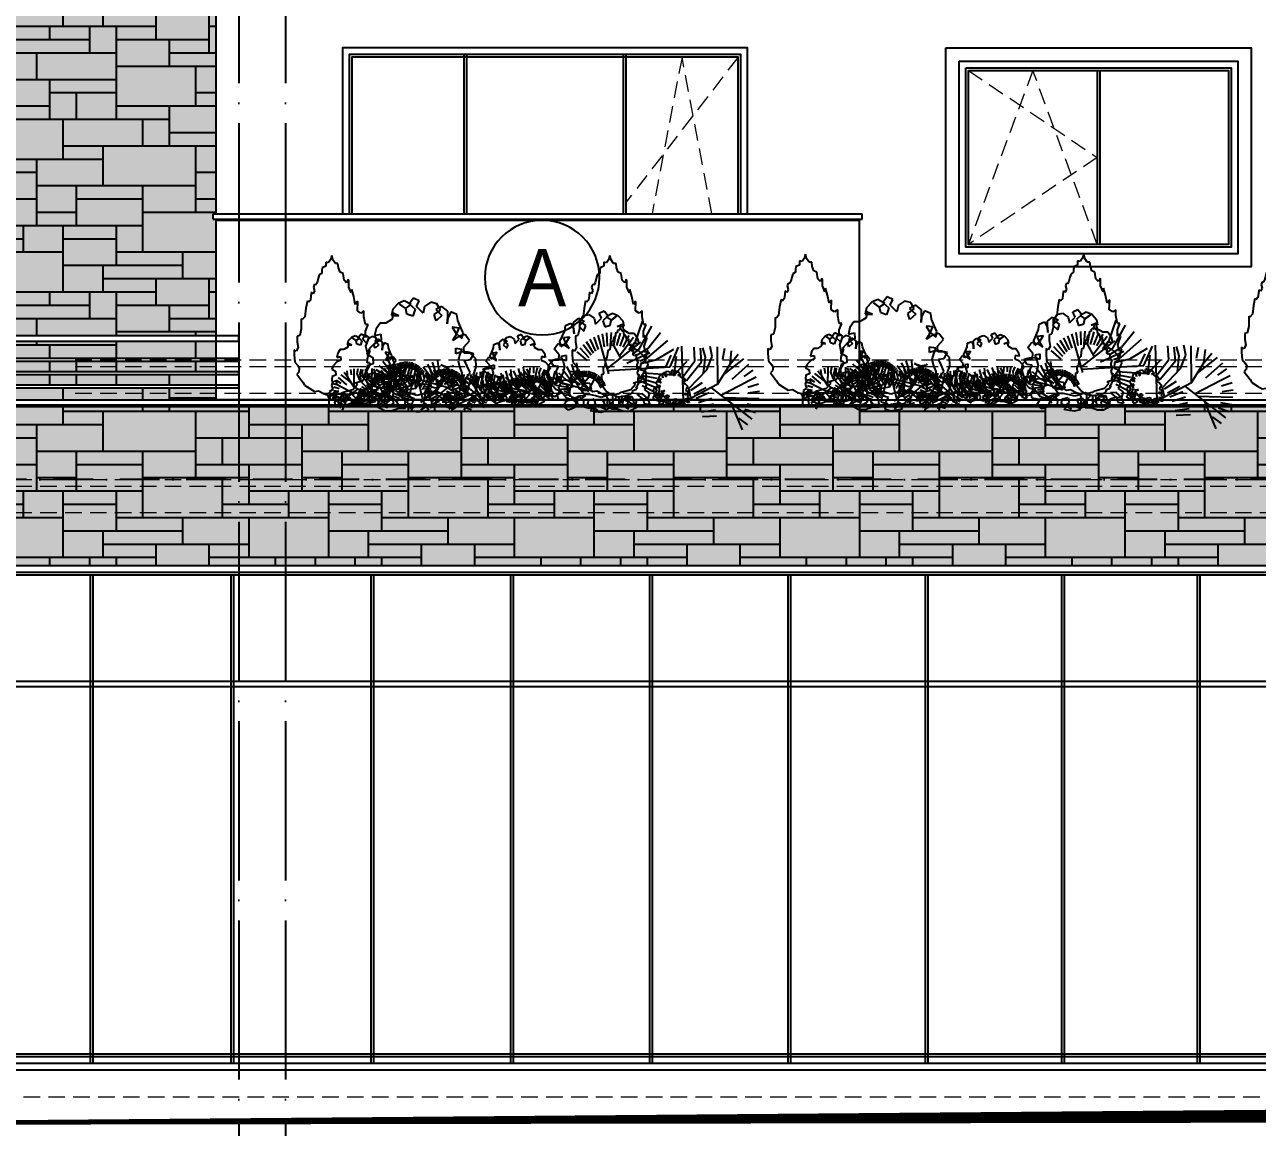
# Model space of a CAD drawing. Extents: x 9615146 to 9672346, y 4699603 to 4705703.
# Drawn here: x 9617931 to 9618860, y 4700031 to 4700861 of the extents above; entities that cross this region are included whole.
import ezdxf
from ezdxf.enums import TextEntityAlignment as Align

# ---------------------------------------------------------------- set-up
doc = ezdxf.new("R2010")
doc.units = 0
doc.header["$LTSCALE"] = 0.5
doc.header["$MEASUREMENT"] = 0
for name, pattern in [('ACAD_ISO04W100', [30, 24, -3, 0, -3]), ('DASHED', [0.75, 0.5, -0.25]), ('OSI1000', [5, 3, -1, 0, -1])]:
    doc.linetypes.add(name, pattern=pattern)
doc.layers.get('0').update_dxf_attribs({"color": 251, "linetype": 'CONTINUOUS'})
for name, color, linetype in [('_axis', 1, 'ACAD_ISO04W100'), ('_dimension_evel', 4, 'CONTINUOUS'), ('_hatch', 9, 'CONTINUOUS'), ('_hatch_construction', 252, 'CONTINUOUS'), ('_text_spesif_window', 41, 'CONTINUOUS'), ('_view', 3, 'CONTINUOUS'), ('_vista', 75, 'CONTINUOUS'), ('fasadi', 147, 'CONTINUOUS')]:
    doc.layers.add(name, color=color, linetype=linetype)
doc.layers.add('_punk', color=8, linetype='DASHED', lineweight=9)
doc.styles.add('HEB1', font='', dxfattribs={"width": 0.8, "oblique": 17})
doc.styles.add('POMESHTENIA', font='arial.ttf', dxfattribs={"width": 0.9})
doc.styles.get('HEB1').set_extended_font_data('HebarU Cyr')
pattern_1 = [(0, (0, 0), (0, 200), [150, -50]), (0, (0, 10), (0, 200), [-60, 60, -30, 50]), (0, (0, 20), (0, 200), [-90, 110]), (0, (0, 30), (0, 200), [90, -110]), (0, (0, 40), (0, 200), [-40, 160]), (0, (0, 50), (0, 200), [70, -50, 60, -20]), (0, (70, 60), (0, 200), [160, -40]), (0, (-10, 70), (0, 200), [110, -90]), (0, (-40, 80), (0, 200), [90, -110]), (0, (0, 90), (0, 200), [160, -40]), (0, (0, 100), (0, 200), [-80, 50, -30, 40]), (0, (100, 110), (0, 200), [120, -80]), (0, (20, 120), (0, 200), [80, -40, 30, -50]), (0, (60, 130), (0, 200), [80, -30, 50, -40]), (0, (140, 140), (0, 200), [120, -80]), (0, (60, 150), (0, 200), [80, -120]), (0, (100, 160), (0, 200), [90, -110]), (0, (100, 170), (0, 200), [-60, 140]), (0, (40, 180), (0, 200), [60, -140]), (0, (100, 190), (0, 200), [140, -60]), (90, (0, 80), (-200, 1.224646799147353e-14), [30, -80, 70, -20]), (90, (20, 90), (-200, 1.224646799147353e-14), [50, -30, 20, -100]), (90, (30, 50), (-200, 1.224646799147353e-14), [20, -180]), (90, (40, 30), (-200, 1.224646799147353e-14), [20, -120, 30, -30]), (90, (50, 70), (-200, 1.224646799147353e-14), [20, -180]), (90, (60, 0), (-200, 1.224646799147353e-14), [30, -90, 50, -30]), (90, (70, 40), (-200, 1.224646799147353e-14), [30, -170]), (90, (80, 90), (-200, 1.224646799147353e-14), [30, -10, 20, -140]), (90, (90, 10), (-200, 1.224646799147353e-14), [30, -170]), (90, (100, 60), (-200, 1.224646799147353e-14), [30, -10, 30, -20, 50, -60]), (90, (120, 60), (-200, 1.224646799147353e-14), [-140, 20, -20, 20]), (90, (130, 90), (-200, 1.224646799147353e-14), [20, -180]), (90, (140, 20), (-200, 1.224646799147353e-14), [20, -70, 50, -60]), (90, (150, 50), (-200, 1.224646799147353e-14), [10, -130, 30, -30]), (90, (160, 60), (-200, 1.224646799147353e-14), [50, -50, 30, -70]), (90, (170, 110), (-200, 1.224646799147353e-14), [30, -50, 20, -100]), (90, (180, 40), (-200, 1.224646799147353e-14), [20, -180]), (90, (190, 60), (-200, 1.224646799147353e-14), [20, -60, 30, -90])]

# ---------------------------------------------------------------- blocks, each defined once
blk = doc.blocks.new('TREE8-E')
for p, q in [((-10.0939414366528, 8.004167327446659), (-10.9461908619412, 9.450044695994855)), ((-8.619269102098638, 6.912697024239506), (-10.00003536737997, 10.02475220941503)), ((-7.191707871321034, 7.048076422346412), (-8.97562455459533, 10.444372791036)), ((-7.419212427330047, 8.842417375883691), (-7.898182817622601, 10.6985739894974)), ((-7.419212427330047, 8.842417375883691), (-6.794240347850169, 10.78109652764768)), ((-6.936570771694355, 5.394976978485893), (-4.615567326459413, 10.42725504039809)), ((-6.110738216839663, 9.064887386772618), (-5.69097987265884, 10.68990842672098)), ((-4.453948541773208, 8.807646752950141), (-3.554877325400946, 10.05453113563832)), ((-3.609758033180234, 8.276929241605053), (-2.65286918546431, 9.417484799417842)), ((-11.25570846188914, 6.783692467097005), (-12.513046509982, 7.895444004358062)), ((-10.722851676594, 7.439646421181159), (-11.79079354989288, 8.734401457100759)), ((-8.03844479568672, 4.03048735214071), (-10.82276501284477, 7.504558207340388)), ((-6.936570771694355, 5.394976978485893), (-7.419212427330047, 8.842417375883691)), ((-4.542846798808103, 6.6381059562652), (-4.453948541773208, 8.807646752950141)), ((-4.321821545709335, 5.997453048732538), (-3.609758033180234, 8.276929241605053)), ((-3.365396660808561, 7.392250533438251), (-2.345745067311201, 9.19137688840204)), ((-3.328015502515773, 0.764855076416147), (0.3343976724931039, 8.315671993157821)), ((-2.378912036498918, 7.140596292542938), (-1.432695594785505, 8.962133132399288)), ((0.6650353045677839, 4.772522462289068), (0.7052554425374264, 7.980557276534242)), ((4.296317853157149, 4.597302698115513), (2.602009076445039, 8.267139229549727)), ((4.87476884935653, 5.912668173253898), (4.093872854156427, 8.871991259334393)), ((5.998352765860792, 5.26094047719581), (5.668103321614932, 9.208594801364612)), ((6.982408068832095, 6.042331569648596), (7.276868282665882, 9.26672232734542)), ((-8.619903918756798, 3.891039078698853), (-13.52281675096225, 5.93274586336296)), ((-11.67939109003398, 6.052457228530109), (-13.09516547731103, 6.953830254593441)), ((-3.264332530957891, 2.932267498728351), (-4.542846798808103, 6.6381059562652)), ((-2.437153135665448, 3.894841923940362), (-3.365396660808561, 7.392250533438251)), ((-1.732731472395882, 4.243784011476698), (-2.378912036498918, 7.140596292542938)), ((-0.3756997383985823, 3.931447963957524), (-1.321964224738586, 6.595345437269749)), ((-0.3756997383985823, 3.931447963957524), (0.4289821008869286, 6.586656616967169)), ((1.228117236142758, 4.485235762505923), (1.228117236142758, 6.448361544357446)), ((3.028334049341568, 4.834514241634153), (1.237841514447037, 7.412416834865731)), ((6.019365656344121, 4.204516012771002), (4.87476884935653, 5.912668173253898)), ((9.156996873421017, 0.6659670543601663), (6.189181990895715, 6.341653042149652)), ((7.3969062000587, 4.579982162681105), (6.982408068832095, 6.042331569648596)), ((8.326122927839824, 3.106453035789741), (7.535878532264656, 6.558358142723293)), ((8.350939098590844, 4.584084016319906), (8.218822792993356, 6.560044127388437)), ((8.82305053175399, 4.511388252753058), (8.898202046990294, 6.490333761981738)), ((9.28497691263671, 4.389741641585672), (9.566572872979416, 6.349990807854425)), ((9.73165727914576, 4.220476968545903), (10.21661246032561, 6.14055289178058)), ((10.15819770771178, 4.005448732812482), (10.84119883928037, 5.864314659396399)), ((-12.20597923181495, 3.593691716620725), (-13.87665823821184, 3.754072841972203)), ((-6.221866286455885, 4.466147790911251), (-13.79413570006156, 2.650130372199769)), ((-12.16044909733678, 4.437574972982709), (-13.78547013728514, 4.85733331716353)), ((-2.764044339190416, 0.04352474052392807), (-6.936570771694355, 5.394976978485893)), ((-4.252498214404495, 2.500799939538382), (-5.560004635946453, 4.180671609240534)), ((-3.612874509535693, 2.860054809673763), (-4.768995011303063, 4.647490753822396)), ((1.899495202787948, 3.054908277037107), (-0.3756997383985823, 3.931447963957524)), ((8.955630015473416, 0.4245579711075251), (0.6650353045677839, 4.772522462289068)), ((4.825272166918349, 3.421743045802423), (3.028334049341568, 4.834514241634153)), ((5.195199856988587, 3.723947254051126), (4.296317853157149, 4.597302698115513)), ((6.859942310438027, 2.608535797566027), (4.326365437081012, 5.506757277107567)), ((6.464574032663903, 4.37761535135617), (5.998352765860792, 5.26094047719581)), ((7.985575321672821, 2.906208157738753), (9.73165727914576, 4.220476968545903)), ((8.637798294386323, 0.04352474052392807), (12.49564805822622, 4.668516083723723)), ((10.55992493214009, 3.747012828733638), (11.43348891077278, 5.524302634582448)), ((10.93243754489303, 3.44800073415567), (11.9869934208349, 5.124242060234693)), ((11.57385842808068, 2.741760798088833), (12.95387989629665, 4.162117734215002)), ((-11.90146385261831, 1.936425325992857), (-13.53993450160017, 1.572688635227038)), ((-9.89312571951323, 3.585689012323456), (-13.12031391997919, 0.5482778224423939)), ((-5.950746316177048, 1.109738437606318), (-7.648483318230314, 2.393962304734067)), ((-5.425899262974443, 1.622298791409285), (-7.005248378180294, 3.049603328408956)), ((-4.858376832926233, 2.087165263569034), (-6.307318260880882, 3.646687821084029)), ((-4.114983101309029, 1.771402288913151), (-3.264332530957891, 2.932267498728351)), ((3.716483686531516, 1.8817461051162), (1.796407763296839, 2.366701286296049)), ((3.931511922264944, 2.308286533682228), (1.899495202787948, 3.054908277037107)), ((11.83573915709325, 2.342270669129725), (13.35666845113712, 3.610595217996405)), ((12.05442718680056, 1.9175949987333), (13.69960068705188, 3.019991131169142)), ((12.22752652538573, 1.472386622413516), (13.97891936670105, 2.396776255700324)), ((-6.856791865305192, -0.04252704870934565), (-8.751739561746062, 0.9273776356771037)), ((-6.42892358954786, 0.5533850959449822), (-8.232127674741287, 1.684754574136385)), ((3.352876638757508, 0.5010279245612779), (1.37691652768898, 0.3689116189637858)), ((3.425572402324363, 0.9731393577244205), (1.446626893095681, 1.048290872960727)), ((3.547219013491745, 1.43506573860715), (1.58696984722299, 1.716661698949856)), ((12.35314066027185, 1.011523336307178), (14.19156421617921, 1.747778664181695)), ((12.42989333671066, 0.5400544550187121), (14.33520545401668, 1.080108910037417))]:
    blk.add_line(p, q)
blk = doc.blocks.new('_TREE03')
for p, q in [((-6.941132286764741, 1113.806721197296), (0.7327014892625812, 1146.323573486298)), ((0.7327014892625812, 1146.323573486298), (12.24351082722524, 1113.806721197296)), ((-83.68051779676648, 1010.836145960299), (-60.65889988273466, 1021.675135331302)), ((-60.65889988273466, 1021.675135331302), (-49.14745122672889, 1054.192452821298)), ((-49.14745122672889, 1054.192452821298), (-45.3105343387424, 1086.709188905304)), ((-45.3105343387424, 1086.709188905304), (-26.12583331275368, 1086.709188905304)), ((-26.12583331275368, 1086.709188905304), (-6.941132286764741, 1113.806721197296)), ((12.24351082722524, 1113.806721197296), (27.59187599027086, 1092.128509283301)), ((27.59187599027086, 1092.128509283301), (46.77657739726283, 1097.548294862307)), ((46.77657739726283, 1097.548294862307), (46.77657739726283, 1065.031093577295)), ((46.77657739726283, 1065.031093577295), (73.63511219922452, 1054.192452821298)), ((73.63511219922452, 1054.192452821298), (77.47202908726558, 1032.514241288306)), ((77.47202908726558, 1032.514241288306), (77.47202908726558, 1010.836145960299)), ((-125.8874185237239, 956.6411400503011), (-122.0505016357374, 967.4802456263026)), ((-125.8874185237239, 907.8655124302999), (-125.8874185237239, 956.6411400503011)), ((-122.0505016357374, 967.4802456263026), (-110.5390529797294, 940.3827716272956)), ((-110.5390529797294, 940.3827716272956), (-91.35435195374066, 962.0605183402973)), ((-91.35435195374066, 962.0605183402973), (-83.68051779676648, 1010.836145960299)), ((77.47202908726558, 1010.836145960299), (96.65736981224632, 999.997040003308)), ((96.65736981224632, 999.997040003308), (104.3312035882739, 972.899566004301)), ((104.3312035882739, 972.899566004301), (112.0050956572488, 940.3827716272956)), ((112.0050956572488, 940.3827716272956), (123.5159046142626, 924.123938765302)), ((123.5159046142626, 924.123938765302), (131.189767727237, 929.5436660513084)), ((131.189767727237, 929.5436660513084), (138.8636597962666, 907.8655124302999)), ((-175.7675716207732, 777.7974597652968), (-164.2567626637572, 837.4121384783002)), ((-164.2567626637572, 837.4121384783002), (-148.9090364377537, 891.6071443882977)), ((-148.9090364377537, 891.6071443882977), (-145.0721195497672, 864.5096703893048)), ((-145.0721195497672, 864.5096703893048), (-125.8874185237239, 907.8655124302999)), ((138.8636597962666, 907.8655124302999), (131.189767727237, 880.7680384313071)), ((131.189767727237, 880.7680384313071), (142.7005766842531, 859.0902920992945)), ((142.7005766842531, 859.0902920992945), (154.2113856412668, 869.9289907673023)), ((154.2113856412668, 869.9289907673023), (158.048331866255, 842.8315167682964)), ((158.048331866255, 842.8315167682964), (161.8852777102418, 810.3146610502948)), ((-194.9529119647507, 799.475613005302), (-183.4414636897459, 794.0558857192967)), ((-191.1153557587754, 729.0218321452945), (-194.9529119647507, 799.475613005302)), ((-183.4414636897459, 794.0558857192967), (-175.7675716207732, 777.7974597652968)), ((161.8852777102418, 810.3146610502948), (177.2336142982358, 794.0558857192967)), ((177.2336142982358, 794.0558857192967), (184.9075063672653, 804.8949333833004)), ((184.9075063672653, 804.8949333833004), (196.4183153242247, 750.699985766304)), ((196.4183153242247, 750.699985766304), (204.0921784372536, 685.6659356213002)), ((-252.5069571307727, 626.0512607182985), (-240.9961481737589, 685.6659356213002)), ((-240.9961481737589, 729.0218321452945), (-217.9745302597291, 712.7634061912956)), ((-240.9961481737589, 685.6659356213002), (-240.9961481737589, 729.0218321452945)), ((-217.9745302597291, 712.7634061912956), (-191.1153557587754, 729.0218321452945)), ((204.0921784372536, 685.6659356213002), (223.2768794632425, 663.9878402933068)), ((223.2768794632425, 663.9878402933068), (230.9507425762713, 669.4075675792984)), ((230.9507425762713, 669.4075675792984), (230.9507425762713, 593.5344663413072)), ((-271.6922395627537, 626.0512607182985), (-252.5069571307727, 626.0512607182985)), ((-252.5069571307727, 577.2760400063045), (-271.6922395627537, 626.0512607182985)), ((-252.5069571307727, 528.500412767306), (-252.5069571307727, 577.2760400063045)), ((230.9507425762713, 593.5344663413072), (242.4621618952779, 544.7588387213059)), ((-279.3660737197299, 528.500412767306), (-260.1808491997476, 544.7588387213059)), ((-256.3438740187592, 463.4663881493032), (-279.3660737197299, 528.500412767306)), ((-260.1808491997476, 544.7588387213059), (-252.5069571307727, 528.500412767306)), ((242.4621618952779, 544.7588387213059), (261.6468339652683, 539.3394604312962)), ((261.6468339652683, 495.9835600973006), (253.9729708522373, 452.6273111482978)), ((261.6468339652683, 539.3394604312962), (261.6468339652683, 495.9835600973006)), ((-267.8552643817673, 371.3347733272968), (-287.0399657887572, 430.9495354792978)), ((-287.0399657887572, 430.9495354792978), (-267.8552643817673, 414.6907605293019)), ((-267.8552643817673, 414.6907605293019), (-256.3438740187592, 463.4663881493032)), ((253.9729708522373, 452.6273111482978), (269.3206966972393, 425.5298375303078)), ((269.3206966972393, 425.5298375303078), (284.668480835242, 436.3688851942979)), ((284.668480835242, 398.432334575302), (280.8315060352566, 344.237299328304)), ((284.668480835242, 436.3688851942979), (284.668480835242, 398.432334575302)), ((-287.0399657887572, 322.5592912493083), (-283.2030485197697, 338.8178337892949)), ((-260.1808491997476, 273.7837219223076), (-287.0399657887572, 322.5592912493083)), ((-283.2030485197697, 338.8178337892949), (-264.0177660877341, 338.8178337892949)), ((-264.0177660877341, 338.8178337892949), (-267.8552643817673, 371.3347733272968)), ((257.8098877402235, 317.1397963732982), (246.2990787832641, 295.4617882943026)), ((246.2990787832641, 295.4617882943026), (250.1360250082525, 268.3642853392973)), ((280.8315060352566, 344.237299328304), (257.8098877402235, 317.1397963732982)), ((-229.4853392167429, 230.4277053832998), (-260.1808491997476, 273.7837219223076)), ((-229.4853392167429, 203.3302317652961), (-256.3438740187592, 241.2666951353069)), ((-256.3438740187592, 241.2666951353069), (-229.4853392167429, 230.4277053832998)), ((-175.7675716207732, 187.0716892252959), (-229.4853392167429, 203.3302317652961)), ((-191.1153557587754, 176.2327577663033), (-175.7675716207732, 187.0716892252959)), ((219.4399332382545, 192.4911258083056), (207.9291242812383, 170.8131466852956)), ((265.4837798092531, 252.105742799297), (219.4399332382545, 192.4911258083056)), ((250.1360250082525, 268.3642853392973), (265.4837798092531, 252.105742799297)), ((-156.5829285067264, 138.2961778103058), (-191.1153557587754, 176.2327577663033)), ((-83.68051779676648, 116.6181986872959), (-156.5829285067264, 138.2961778103058)), ((-60.65889988273466, 105.7790931113081), (-83.68051779676648, 116.6181986872959)), ((-60.65889988273466, 105.7790931113081), (-33.22383016576919, 97.78347626030379)), ((-33.22383016576919, 97.78347626030379), (-6.941132286764741, 100.3595982352974)), ((-18.10173023473226, 99.26571142129693), (-21.55413582673918, 40.74509744930406)), ((23.7549591022298, 94.94016165230138), (-6.941132286764741, 100.3595982352974)), ((35.1275206852531, 98.50965311629595), (20.65276490027259, 67.84268765329494)), ((58.28738635427885, 105.7790931113081), (23.7549591022298, 94.94016165230138)), ((100.4942867002328, 127.4570722343044), (58.28738635427885, 105.7790931113081)), ((131.189767727237, 122.0376356512947), (100.4942867002328, 127.4570722343044)), ((165.7228053412766, 143.7156726863029), (131.189767727237, 122.0376356512947)), ((207.9291242812383, 170.8131466852956), (165.7228053412766, 143.7156726863029)), ((-29.25104943975498, 0.8823563723065034), (-21.55413582673918, 40.74509744930406)), ((20.65276490027259, 0.8822980793060651), (20.65276490027259, 67.84268765329494))]:
    blk.add_line(p, q)
blk = doc.blocks.new('_TREE16')
for p, q in [((-13.8134823677799, 152.0342770360558), (-22.11027872953105, 148.43500432664)), ((-4.509560436104948, 146.8513243344969), (-13.8134823677799, 152.0342770360558)), ((-1.392267005389158, 155.681540048264), (-7.099311901622968, 147.9071109959257)), ((6.329029030691345, 152.0342770360558), (-1.392267005389158, 155.681540048264)), ((2.732151995250206, 144.2598479837175), (6.329029030691345, 152.0342770360558)), ((21.86753782379787, 149.9706940159906), (13.57074146204673, 144.2598479837175)), ((30.16433418554902, 147.9071109959257), (21.86753782379787, 149.9706940159906)), ((-29.3519911608862, 140.6605752743014), (-30.886658696008, 132.3582528912489)), ((-28.8244491956882, 135.4776225727426), (-29.8795331260842, 127.17530018969)), ((-22.11027872953105, 148.43500432664), (-29.3519911608862, 140.6605752743014)), ((-21.05519479913505, 131.8303595605346), (-28.8244491956882, 135.4776225727426)), ((-11.7512728674601, 141.6683716329378), (-20.04806922921125, 147.3792176652112)), ((-20.04806922921125, 147.3792176652112), (-12.27881483265833, 141.6683716329378)), ((-12.27881483265833, 141.6683716329378), (-4.509560436104948, 146.8513243344969)), ((-10.21660533233853, 133.9419328833919), (-11.7512728674601, 141.6683716329378)), ((-2.44735093578538, 131.3504565326125), (-10.21660533233853, 133.9419328833919)), ((-7.099311901622968, 147.9071109959257), (0.6699424949304102, 140.6605752743014)), ((0.6699424949304102, 140.6605752743014), (-2.44735093578538, 131.3504565326125)), ((11.50853196172693, 135.4776225727426), (2.732151995250206, 144.2598479837175)), ((13.57074146204673, 144.2598479837175), (11.50853196172693, 135.4776225727426)), ((26.51949878963524, 133.4140395526774), (34.81629515138638, 139.6047886128729)), ((29.10925025515303, 125.1117171696249), (26.51949878963524, 133.4140395526774)), ((36.87850465170595, 144.2598479837175), (28.5817082899548, 140.1326819435872)), ((28.5817082899548, 140.1326819435872), (36.87850465170595, 132.3582528912489)), ((34.81629515138638, 139.6047886128729), (30.16433418554902, 147.9071109959257)), ((44.64775904825933, 138.069098923522), (36.87850465170595, 144.2598479837175)), ((44.64775904825933, 130.2946698711837), (44.64775904825933, 138.069098923522)), ((48.7721780488987, 137.0133122620935), (44.64775904825933, 128.7589801818331)), ((57.06897441064984, 133.4140395526774), (48.7721780488987, 137.0133122620935)), ((58.07609998057342, 125.6396105003394), (57.06897441064984, 133.4140395526774)), ((-46.4251674891143, 121.9923474881311), (-51.60467042014966, 114.265908738585)), ((-38.65591309256092, 121.9923474881311), (-46.4251674891143, 121.9923474881311)), ((-29.8795331260842, 127.17530018969), (-38.65591309256092, 121.9923474881311)), ((-30.886658696008, 132.3582528912489), (-21.05519479913505, 131.8303595605346)), ((36.87850465170595, 132.3582528912489), (29.10925025515303, 125.1117171696249)), ((44.12021708306111, 120.9845511294948), (44.64775904825933, 130.2946698711837)), ((44.64775904825933, 128.7589801818331), (44.12021708306111, 120.9845511294948)), ((60.13830948089321, 115.2737050972214), (50.83438754921826, 116.3294917586502)), ((50.83438754921826, 116.3294917586502), (56.01389048025385, 108.0271693755974)), ((61.72093537648743, 116.8573850893647), (58.07609998057342, 125.6396105003394)), ((65.31781241192857, 109.0829560370262), (61.72093537648743, 116.8573850893647)), ((-51.60467042014966, 114.265908738585), (-53.66687992046923, 105.435693024818)), ((-53.66687992046923, 105.435693024818), (-45.37008355871808, 107.019373016961)), ((-45.37008355871808, 107.019373016961), (-44.84254159351985, 99.24494396462273)), ((51.36192951441649, 98.71705063390846), (56.54143244545207, 107.019373016961)), ((59.13118391096964, 103.9000033354673), (51.36192951441649, 98.71705063390846)), ((56.01389048025385, 108.0271693755974), (63.78314487680723, 101.3085269846879)), ((56.54143244545207, 107.019373016961), (60.13830948089321, 115.2737050972214)), ((67.90756387744659, 106.4914796862467), (59.13118391096964, 103.9000033354673)), ((63.78314487680723, 101.3085269846879), (65.31781241192857, 109.0829560370262)), ((74.14215073887794, 98.18915730319418), (67.90756387744659, 106.4914796862467)), ((-60.38105038662638, 87.82325190007646), (-64.02588578254017, 80.09681315053012)), ((-53.13933795527123, 95.59768095241475), (-60.38105038662638, 87.82325190007646)), ((-44.84254159351985, 99.24494396462273), (-53.13933795527123, 95.59768095241475)), ((55.48634851505562, 80.57671617845222), (55.48634851505562, 88.35114523079073)), ((55.48634851505562, 88.35114523079073), (63.78314487680723, 86.81545554143986)), ((63.255602911609, 83.16819252923165), (55.48634851505562, 80.57671617845222)), ((63.78314487680723, 86.81545554143986), (60.66585144609144, 79.04102648910157)), ((71.55239927336015, 82.68828950130955), (63.255602911609, 83.16819252923165)), ((66.3728963423248, 89.40693189221952), (74.14215073887794, 98.18915730319418)), ((66.85247994705037, 81.632502839881), (66.3728963423248, 89.40693189221952)), ((-64.02588578254017, 80.09681315053012), (-56.25663138598702, 75.92165680760786)), ((-55.72908942078902, 67.1394313966332), (-63.4983438173424, 64.54795504585377)), ((-56.25663138598702, 75.92165680760786), (-55.72908942078902, 67.1394313966332)), ((60.66585144609144, 79.04102648910157), (58.60364194577164, 71.26659743676328)), ((58.60364194577164, 71.26659743676328), (60.66585144609144, 63.01226535650312)), ((74.6217343436033, 81.632502839881), (66.85247994705037, 81.632502839881)), ((67.38002191224837, 71.79449076747778), (75.14927630880152, 72.85027742890634)), ((71.02485730816215, 64.02006171513949), (67.38002191224837, 71.79449076747778)), ((79.80123727463888, 80.57671617845222), (71.55239927336015, 82.68828950130955)), ((82.39098874015667, 73.85807378754271), (74.6217343436033, 81.632502839881)), ((75.14927630880152, 72.85027742890634), (79.80123727463888, 80.57671617845222)), ((82.91853070535467, 63.01226535650312), (82.39098874015667, 73.85807378754271)), ((-61.91571792174796, 52.64635995338517), (-65.03301135246375, 44.87193090104688)), ((-63.4983438173424, 64.54795504585377), (-64.50546938726575, 56.77352599351525)), ((-64.50546938726575, 56.77352599351525), (-62.44325988694595, 48.99909694117696)), ((-53.66687992046923, 55.2378363041646), (-61.91571792174796, 52.64635995338517)), ((-53.13933795527123, 46.93551392111203), (-53.66687992046923, 55.2378363041646)), ((46.1824265833809, 59.89289567500919), (35.34383711658461, 66.08364473520464)), ((35.34383711658461, 66.08364473520464), (43.59267511786334, 63.01226535650312)), ((39.99579808242174, 46.40762059039776), (50.30684558402027, 51.1106702640343)), ((43.59267511786334, 63.01226535650312), (51.36192951441649, 64.02006171513949)), ((44.64775904825933, 42.28045455026745), (52.36905508433983, 50.58277693332002)), ((50.30684558402027, 51.1106702640343), (46.1824265833809, 59.89289567500919)), ((51.36192951441649, 64.02006171513949), (52.36905508433983, 65.60374170728255)), ((52.36905508433983, 50.58277693332002), (60.13830948089321, 51.1106702640343)), ((60.13830948089321, 51.1106702640343), (67.90756387744659, 41.27265819163108)), ((60.66585144609144, 63.01226535650312), (63.78314487680723, 55.2378363041646)), ((63.78314487680723, 55.2378363041646), (63.78314487680723, 46.40762059039776)), ((68.43510584264436, 47.46340725182631), (74.6217343436033, 55.76572963487888)), ((74.6217343436033, 55.76572963487888), (71.02485730816215, 64.02006171513949)), ((78.7941117047153, 44.87193090104688), (79.80123727463888, 53.65415631202154)), ((79.80123727463888, 53.65415631202154), (82.91853070535467, 63.01226535650312)), ((-61.91571792174796, 36.6175988207865), (-69.68497231830133, 31.43464611922786)), ((-65.03301135246375, 44.87193090104688), (-61.91571792174796, 36.6175988207865)), ((-62.44325988694595, 48.99909694117696), (-53.13933795527123, 46.93551392111203)), ((20.33287028867608, 46.40762059039776), (18.27066078835651, 37.62539517942309)), ((18.27066078835651, 37.62539517942309), (28.05416632475703, 35.03391882864366)), ((28.05416632475703, 46.93551392111203), (20.33287028867608, 46.40762059039776)), ((34.28875318618839, 38.15328851013737), (28.05416632475703, 46.93551392111203)), ((28.05416632475703, 35.03391882864366), (35.82342072130996, 37.62539517942309)), ((28.5817082899548, 29.32307279637007), (34.28875318618839, 38.15328851013737)), ((35.82342072130996, 37.62539517942309), (39.99579808242174, 46.40762059039776)), ((55.48634851505562, 38.68118184085165), (44.64775904825933, 42.28045455026745)), ((55.48634851505562, 44.3440375703326), (50.83438754921826, 36.6175988207865)), ((50.83438754921826, 36.6175988207865), (52.36905508433983, 28.84316976844798)), ((63.78314487680723, 46.40762059039776), (55.48634851505562, 44.3440375703326)), ((63.255602911609, 37.62539517942309), (55.48634851505562, 38.68118184085165)), ((56.01389048025385, 24.66801342552571), (63.255602911609, 34.02612247000707)), ((67.90756387744659, 41.27265819163108), (63.255602911609, 32.44244247786423)), ((69.44223141256793, 29.85096612708458), (63.255602911609, 37.62539517942309)), ((63.255602911609, 34.02612247000707), (71.55239927336015, 37.09750184870859)), ((76.68394384392309, 45.39982423176116), (68.43510584264436, 47.46340725182631)), ((71.55239927336015, 37.09750184870859), (78.7941117047153, 44.87193090104688)), ((84.98074020567424, 38.15328851013737), (76.68394384392309, 45.39982423176116)), ((81.86344677495845, 29.85096612708458), (84.98074020567424, 38.15328851013737)), ((-67.09522085278354, 23.13232373617484), (-70.21251428349933, 13.8222049944859)), ((-69.68497231830133, 31.43464611922786), (-67.09522085278354, 23.66021706688935)), ((-67.09522085278354, 23.66021706688935), (-58.84638285150481, 30.37885945779885)), ((-58.84638285150481, 23.13232373617484), (-67.09522085278354, 23.13232373617484)), ((-61.91571792174796, 15.35789468383678), (-59.85350842142839, 23.66021706688935)), ((-59.85350842142839, 23.66021706688935), (-49.54246091982986, 20.54084738539541)), ((-58.84638285150481, 30.37885945779885), (-50.54958648975366, 29.85096612708458)), ((-50.54958648975366, 29.85096612708458), (-58.84638285150481, 23.13232373617484)), ((-45.37008355871808, 18.47726436533048), (-52.08425402487501, 10.70283531299219)), ((-49.54246091982986, 20.54084738539541), (-49.01491895463187, 12.23852500234307)), ((-49.01491895463187, 12.23852500234307), (-39.18345505775915, 17.4214777039017)), ((-42.78033209320029, 26.25169341766855), (-45.37008355871808, 18.47726436533048)), ((-34.53149409192156, 26.25169341766855), (-42.78033209320029, 26.25169341766855)), ((-41.24566455807872, 23.66021706688935), (-32.94886819632757, 24.18811039760362)), ((-36.59370359224113, 15.88578801455105), (-41.24566455807872, 23.66021706688935)), ((-39.18345505775915, 17.4214777039017), (-29.8795331260842, 22.60443040546056)), ((-25.70715576497241, 17.94937103461621), (-34.53149409192156, 26.25169341766855)), ((-32.94886819632757, 24.18811039760362), (-24.70003019504884, 17.4214777039017)), ((-29.8795331260842, 22.60443040546056), (-28.29690723048998, 13.8222049944859)), ((-20.04806922921125, 10.17494198227791), (-25.70715576497241, 17.94937103461621)), ((-24.70003019504884, 17.4214777039017), (-21.05519479913505, 9.167145623641545)), ((-20.52765283393705, 25.72380008695427), (-12.8063567978561, 29.85096612708458)), ((-12.8063567978561, 17.4214777039017), (-20.52765283393705, 25.72380008695427)), ((-12.8063567978561, 29.85096612708458), (-5.037102401303173, 27.78738310701942)), ((-12.27881483265833, 7.583465631498484), (-12.8063567978561, 17.4214777039017)), ((-8.154395832018963, 22.60443040546056), (-10.21660533233853, 14.35009832520018)), ((0.1424005297324129, 20.01295405468113), (-8.154395832018963, 22.60443040546056)), ((-5.037102401303173, 27.78738310701942), (3.259693960448203, 25.19590675623999)), ((-4.509560436104948, 11.23072864370647), (0.1424005297324129, 20.01295405468113)), ((3.259693960448203, 25.19590675623999), (11.50853196172693, 27.25948977630514)), ((11.50853196172693, 27.25948977630514), (20.81245389340188, 29.32307279637007)), ((13.57074146204673, 23.13232373617484), (12.03607392692493, 15.35789468383678)), ((21.86753782379787, 21.06874071610991), (13.57074146204673, 23.13232373617484)), ((20.81245389340188, 29.32307279637007), (28.5817082899548, 29.32307279637007)), ((23.92974732411767, 13.29431166377162), (21.86753782379787, 21.06874071610991)), ((35.34383711658461, 27.25948977630514), (27.04704075483323, 27.78738310701942)), ((27.04704075483323, 27.78738310701942), (36.87850465170595, 21.06874071610991)), ((29.10925025515303, 20.01295405468113), (37.88563022162953, 27.25948977630514)), ((29.63679222035103, 10.70283531299219), (29.10925025515303, 20.01295405468113)), ((44.12021708306111, 24.18811039760362), (35.34383711658461, 27.25948977630514)), ((36.87850465170595, 21.06874071610991), (48.24463608370047, 21.59663404682419)), ((37.88563022162953, 27.25948977630514), (40.47538168714755, 18.47726436533048)), ((38.41317218682775, 14.83000135312227), (39.46825611722397, 22.60443040546056)), ((46.1824265833809, 22.07653707474628), (38.41317218682775, 14.83000135312227)), ((39.46825611722397, 22.60443040546056), (48.24463608370047, 22.60443040546056)), ((40.47538168714755, 18.47726436533048), (44.12021708306111, 9.167145623641545)), ((52.36905508433983, 28.84316976844798), (44.12021708306111, 24.18811039760362)), ((55.48634851505562, 20.01295405468113), (46.1824265833809, 22.07653707474628)), ((48.24463608370047, 21.59663404682419), (56.01389048025385, 24.66801342552571)), ((48.24463608370047, 22.60443040546056), (56.54143244545207, 20.01295405468113)), ((60.66585144609144, 12.23852500234307), (55.48634851505562, 20.01295405468113)), ((56.54143244545207, 20.01295405468113), (67.38002191224837, 22.07653707474628)), ((63.255602911609, 32.44244247786423), (73.61460877367972, 25.72380008695427)), ((67.38002191224837, 22.07653707474628), (69.44223141256793, 29.85096612708458)), ((73.61460877367972, 25.72380008695427), (81.86344677495845, 29.85096612708458)), ((-70.21251428349933, 13.8222049944859), (-61.91571792174796, 15.35789468383678)), ((-52.08425402487501, 10.70283531299219), (-39.71099702295692, 3.984192922082684)), ((-39.71099702295692, 3.984192922082684), (-30.886658696008, 3.984192922082684)), ((-38.12837112736293, 8.111358962212762), (-36.59370359224113, 15.88578801455105)), ((-28.29690723048998, 13.8222049944859), (-38.12837112736293, 8.111358962212762)), ((-30.886658696008, 3.984192922082684), (-21.05519479913505, 7.583465631498484)), ((-21.05519479913505, 9.167145623641545), (-13.28594040258167, 9.695038954355823)), ((-21.05519479913505, 7.583465631498484), (-12.27881483265833, 7.583465631498484)), ((-12.27881483265833, 10.70283531299219), (-20.04806922921125, 10.17494198227791)), ((-13.28594040258167, 9.695038954355823), (-4.509560436104948, 11.23072864370647)), ((-4.509560436104948, 7.103562603576393), (-12.27881483265833, 10.70283531299219)), ((-10.21660533233853, 14.35009832520018), (-0.9126834006638092, 12.23852500234307)), ((-0.9126834006638092, 12.23852500234307), (-4.509560436104948, 4.512086252796962)), ((3.7872359256462, 10.70283531299219), (-4.509560436104948, 7.103562603576393)), ((-4.509560436104948, 4.512086252796962), (3.7872359256462, 2.448503232731582)), ((13.57074146204673, 12.76641833305735), (3.7872359256462, 10.70283531299219)), ((3.7872359256462, 2.448503232731582), (11.50853196172693, 3.456299591368179)), ((8.439196891483789, 5.519882611433331), (16.16049292756429, 10.17494198227791)), ((11.50853196172693, 3.456299591368179), (19.27778635828008, 4.991989280719054)), ((12.03607392692493, 15.35789468383678), (21.33999585859965, 8.63925229292704)), ((19.27778635828008, 4.991989280719054), (13.57074146204673, 12.76641833305735)), ((16.16049292756429, 10.17494198227791), (23.92974732411767, 13.29431166377162)), ((21.33999585859965, 8.63925229292704), (29.63679222035103, 10.70283531299219)), ((44.12021708306111, 9.167145623641545), (52.36905508433983, 6.047775942147609)), ((52.36905508433983, 6.047775942147609), (60.66585144609144, 12.23852500234307))]:
    blk.add_line(p, q)
blk = doc.blocks.new('fghfdg')
at = {"layer": '_text_spesif_window'}
blk.add_circle((0, 0), 18, dxfattribs=at)
at = {"layer": '_text_spesif_window', "style": 'HEB1', "text_generation_flag": 6, "width": 0.7999999999992724}
blk.add_attdef('A', text='', height=18, rotation=179.9999998932783, dxfattribs=at).set_placement((-1.862645149230957e-09, -9.232262405566871), align=Align.CENTER)

msp = doc.modelspace()

# ---------------------------------------------------------------- hatches: boundary and pattern name
at = {"layer": '_hatch', "ltscale": 30, "true_color": 0xb4b09d}
h = msp.add_hatch(color=253, dxfattribs=at)
h.dxf.hatch_style = 1
h.paths.add_polyline_path([(9617599.99086314, 4700878.838116315), (9617479.990834063, 4700878.838116315), (9617419.990831237, 4700878.838116315), (9617419.990831237, 4700578.838117587), (9618074.990826314, 4700578.838117587), (9618074.990826316, 4700587.838117577), (9617429.990831234, 4700587.838117706), (9617429.990831235, 4700589.838117704), (9618074.990826314, 4700589.838117575), (9618074.990826316, 4700597.838117578), (9617429.990831234, 4700597.838117706), (9617429.990831235, 4700599.838117704), (9618074.990826314, 4700599.838117575), (9618074.990826316, 4700607.838117577), (9617429.990831234, 4700607.838117707), (9617429.990831237, 4700609.838117704), (9618074.990826316, 4700609.838117575), (9618074.990826316, 4700622.838117576), (9617429.990831234, 4700622.838117707), (9617429.99083124, 4700626.838117702), (9618074.990826316, 4700626.838117573), (9618074.990826316, 4700713.83811676), (9618092.490826858, 4700713.83811676), (9618092.490826858, 4700714.838116317), (9618072.990826316, 4700714.838116316), (9618072.990826316, 4700718.838116316), (9618074.990826316, 4700718.838116316), (9618074.990826316, 4700878.838116315)])
h = msp.add_hatch(color=253, dxfattribs=at)
h.dxf.hatch_style = 1
h.paths.add_polyline_path([(9617419.990831237, 4700573.838117582), (9617419.990831237, 4700418.838118263), (9617419.990831245, 4700078.838118114), (9617449.990831237, 4700078.838118107), (9617449.990831237, 4700453.838117794), (9618092.49082687, 4700453.838117794), (9618092.490826864, 4700573.838117582)])
h.paths.add_polyline_path([(9618092.49082687, 4700453.838117793), (9618127.490826203, 4700453.838117793), (9618127.4908262, 4700573.838117582), (9618092.490826866, 4700573.838117583)])
h = msp.add_hatch(color=253, dxfattribs=at)
h.dxf.hatch_style = 1
h.paths.add_polyline_path([(9618127.490826199, 4700573.838117582), (9618127.490826203, 4700453.838117793), (9618907.490825972, 4700453.838117793), (9618907.490825975, 4700573.838117583)])
at = {"layer": '_hatch_construction', "ltscale": 40}
h = msp.add_hatch(dxfattribs=at)
h.set_pattern_fill('CUTSTONE', color=250, scale=200, style=0, pattern_type=2)
h.set_pattern_definition(pattern_1)
h.paths.add_polyline_path([(9617599.99086314, 4700878.838116315), (9617479.990834063, 4700878.838116315), (9617419.990831237, 4700878.838116315), (9617419.990831237, 4700578.838117587), (9618074.990826314, 4700578.838117587), (9618074.990826316, 4700587.838117577), (9617429.990831234, 4700587.838117706), (9617429.990831235, 4700589.838117704), (9618074.990826314, 4700589.838117575), (9618074.990826316, 4700597.838117578), (9617429.990831234, 4700597.838117706), (9617429.990831235, 4700599.838117704), (9618074.990826314, 4700599.838117575), (9618074.990826316, 4700607.838117577), (9617429.990831234, 4700607.838117707), (9617429.990831237, 4700609.838117704), (9618074.990826316, 4700609.838117575), (9618074.990826316, 4700622.838117576), (9617429.990831234, 4700622.838117707), (9617429.99083124, 4700626.838117702), (9618074.990826316, 4700626.838117573), (9618074.990826316, 4700713.83811676), (9618092.490826858, 4700713.83811676), (9618092.490826858, 4700714.838116317), (9618072.990826316, 4700714.838116316), (9618072.990826316, 4700718.838116316), (9618074.990826316, 4700718.838116316), (9618074.990826316, 4700878.838116315)])
h = msp.add_hatch(dxfattribs=at)
h.set_pattern_fill('CUTSTONE', color=250, scale=200, style=0, pattern_type=2)
h.set_pattern_definition(pattern_1)
h.paths.add_polyline_path([(9617419.990831237, 4700573.838117582), (9617419.990831237, 4700418.838118263), (9617419.990831245, 4700078.838118114), (9617449.990831237, 4700078.838118107), (9617449.990831237, 4700453.838117794), (9618092.49082687, 4700453.838117794), (9618092.490826864, 4700573.838117582)])
h.paths.add_polyline_path([(9618092.49082687, 4700453.838117793), (9618127.490826203, 4700453.838117793), (9618127.4908262, 4700573.838117582), (9618092.490826866, 4700573.838117583)])
h = msp.add_hatch(dxfattribs=at)
h.set_pattern_fill('CUTSTONE', color=250, scale=200, style=0, pattern_type=2)
h.set_pattern_definition(pattern_1)
h.paths.add_polyline_path([(9618127.490826199, 4700573.838117582), (9618127.490826203, 4700453.838117793), (9618907.490825972, 4700453.838117793), (9618907.490825975, 4700573.838117583)])

# ---------------------------------------------------------------- linework, layer by layer
at = {"layer": '_axis', "ltscale": 10}
for p, q in [((9618092.49082679, 4702288.083975536, -1.862645149447799e-09), (9618092.490826897, 4699845.264959422, -1.862645149447799e-09)), ((9618127.490826156, 4702288.083975536, -1.862645149447799e-09), (9618127.490826217, 4699845.264959397, -1.862645149447799e-09))]:
    msp.add_line(p, q, dxfattribs=at)
at = {"layer": '_dimension_evel', "linetype": 'OSI1000', "ltscale": 20}
msp.add_line((9622040.714028748, 4700518.838117082), (9615568.705408452, 4700518.838118413, -3.725290298678756e-09), dxfattribs=at)
at = {"layer": '_hatch', "color": 252, "ltscale": 10, "const_width": 30.00000000000001, "elevation": 1.756640951913386e-09}
msp.add_lwpolyline([(9621892.401607389, 4700053.83811708), (9617394.990831245, 4700053.838118119), (9617394.990831237, 4700393.838118262), (9615884.990834692, 4700393.838118263), (9615884.990834694, 4700493.838118267), (9615753.93999617, 4700493.83811834)], dxfattribs=at)
at = {"layer": '_hatch_construction', "color": 251, "ltscale": 40}
for p, q in [((9618074.990826316, 4701013.83811676, -1.862645149447799e-09), (9618074.990826316, 4700718.838116317, -1.865489038715756e-09)), ((9618261.990490327, 4700838.838119157, -1.862645149447799e-09), (9618261.99049029, 4700718.838117398, -1.862645149447799e-09)), ((9618263.990490325, 4700838.83811916, -1.862645149447799e-09), (9618263.990490288, 4700718.838117398, -1.862645149447799e-09)), ((9618381.990490329, 4700838.838119065, -1.862645149447799e-09), (9618381.99049029, 4700718.838117398, -1.862645149447799e-09)), ((9618383.990490327, 4700838.838119062, -1.862645149447799e-09), (9618383.99049029, 4700718.838117397, -1.862645149447799e-09)), ((9618738.990829699, 4700826.838119927, -1.862645149447799e-09), (9618738.990829665, 4700695.838119923, -1.862645149447799e-09)), ((9618740.990829702, 4700826.838119925, -1.862645149447799e-09), (9618740.990829663, 4700695.838119921, -1.862645149447799e-09)), ((9618072.990826316, 4700718.838116316, -1.862645149447799e-09), (9618561.990826305, 4700718.838116316, -2.55797607548538e-09)), ((9618561.990826305, 4700714.838116316, -2.55797607548538e-09), (9618561.990826305, 4700718.838116316, -2.55797607548538e-09)), ((9618072.990826316, 4700714.838116316, -1.862645149447799e-09), (9618561.990826305, 4700714.838116316, -2.55797607548538e-09)), ((9618559.990826305, 4700713.83811676, -1.862645149529114e-09), (9618074.990826316, 4700713.83811676, -1.862645149447799e-09)), ((9618529.990823414, 4700714.838116316, -1.862645149447799e-09), (9618529.990823414, 4700713.83811676, -1.862645149447799e-09)), ((9618559.990826303, 4700578.838116316, -1.862645149447799e-09), (9618559.990826305, 4700713.83811676, -1.862645149529114e-09))]:
    msp.add_line(p, q, dxfattribs=at)
at = {"layer": '_hatch_construction', "color": 250, "ltscale": 40}
for p, q in [((9618072.990826316, 4700714.838116316, -1.862645149447799e-09), (9618072.990826316, 4700718.838116316, -1.862645149447799e-09)), ((9618074.990826316, 4700713.83811676, -1.862645149447799e-09), (9618074.990826316, 4700578.838117588)), ((9618559.990826303, 4700578.838116316, -1.862645149447799e-09), (9618074.990826316, 4700578.838116316, -1.862645149447799e-09))]:
    msp.add_line(p, q, dxfattribs=at)
at = {"layer": '_hatch_construction', "color": 251, "ltscale": 40, "elevation": -1.862645149447799e-09}
for points in [[(9618475.490518397, 4700718.838117398), (9618475.490518397, 4700843.838119127), (9618170.490826596, 4700843.838119127), (9618170.490826596, 4700718.838117398)], [(9618470.490518397, 4700718.838117398), (9618470.490518397, 4700838.838119127), (9618175.490826596, 4700838.838119127), (9618175.490826596, 4700718.838117398)], [(9618468.490518397, 4700718.838117398), (9618468.490518397, 4700836.838119127), (9618177.490826596, 4700836.838119127), (9618177.490826596, 4700718.838117398)]]:
    msp.add_lwpolyline(points, dxfattribs=at)
for points in [[(9618624.99082972, 4700843.838119946), (9618854.990829684, 4700843.838119894), (9618854.990829635, 4700678.838119896), (9618624.990829676, 4700678.838119951)], [(9618634.990829717, 4700833.838119945), (9618844.990829682, 4700833.838119896), (9618844.99082964, 4700688.838119898), (9618634.990829678, 4700688.838119948)], [(9618639.99082972, 4700828.838119948), (9618839.990829682, 4700828.8381199), (9618839.990829641, 4700693.838119898), (9618639.990829678, 4700693.838119945)], [(9618641.99082972, 4700826.838119945), (9618837.990829678, 4700826.8381199), (9618837.990829641, 4700695.838119898), (9618641.99082968, 4700695.838119946)]]:
    msp.add_lwpolyline(points, close=True, dxfattribs=at)
at = {"layer": '_punk', "ltscale": 50}
for p, q in [((9618468.490518391, 4700836.838119036, -1.862645149447799e-09), (9618383.990490293, 4700727.338118427, -1.862645149447799e-09)), ((9618426.240504356, 4700836.83811905, -1.862645149447799e-09), (9618403.681672981, 4700718.838117398, -1.862645149447799e-09)), ((9618448.799335657, 4700718.838117398, -1.862645149447799e-09), (9618426.240504356, 4700836.83811905, -1.862645149447799e-09)), ((9618641.99082972, 4700826.8381199, -1.862645149447799e-09), (9618738.990829682, 4700761.338119925, -1.862645149447799e-09)), ((9618690.49082971, 4700826.838119911, -1.862645149447799e-09), (9618641.990829755, 4700695.8381199, -1.862645149447798e-09)), ((9618738.990829734, 4700695.838119922, -1.862645149447799e-09), (9618690.49082971, 4700826.838119911, -1.862645149447799e-09)), ((9618738.990829682, 4700761.338119925, -1.862645149447799e-09), (9618641.990829755, 4700695.8381199, -1.862645149447799e-09)), ((9617969.207439894, 4700608.838117859, -1.109264049163804e-09), (9621892.401606385, 4700608.838117093)), ((9617969.207439894, 4700603.83811786, -1.109264049163591e-09), (9621892.401606383, 4700603.838117095)), ((9617969.207439894, 4700583.838117857, -1.109264049163064e-09), (9621892.401606381, 4700583.838117091)), ((9615767.828732206, 4700518.838118381, -1.862645149447799e-09), (9620218.003300536, 4700518.838117421)), ((9615767.828732206, 4700513.838118381, -1.862645149447799e-09), (9620218.003300535, 4700513.838117421)), ((9615767.828732204, 4700493.838118379, -1.862645149447799e-09), (9620218.003300535, 4700493.838117418)), ((9617217.680419907, 4700078.838118381, -1.862645149447799e-09), (9620218.003300536, 4700078.838117421)), ((9617217.680419907, 4700073.838118381, -1.862645149447799e-09), (9620218.003300535, 4700073.838117421)), ((9617217.680419905, 4700053.838118379, -1.862645149447799e-09), (9620218.003300535, 4700053.838117418))]:
    msp.add_line(p, q, dxfattribs=at)
at = {"layer": 'fasadi', "ltscale": 30}
for p, q in [((9617419.99083124, 4700573.838117582, -1.862645149447797e-09), (9620009.377006248, 4700573.838117584)), ((9617456.990831237, 4700366.838117793, -1.862645149447799e-09), (9619956.49701207, 4700366.838117793, -1.862645149447799e-09)), ((9617456.990831237, 4700362.838117793, -1.862645149447799e-09), (9619956.49701207, 4700362.838117793, -1.862645149447799e-09))]:
    msp.add_line(p, q, dxfattribs=at)
at = {"layer": 'fasadi', "ltscale": 40}
for p, q in [((9617980.326650966, 4700446.838117793, -1.862645149447799e-09), (9617980.326650966, 4700078.838117532, -1.862645149447799e-09)), ((9617982.326650968, 4700446.838117793, -1.862645149447799e-09), (9617982.326650966, 4700078.838117531, -1.862645149447799e-09)), ((9618086.322801711, 4700446.838117794, -1.862645149447799e-09), (9618086.322801711, 4700078.838117451, -1.862645149447799e-09)), ((9618088.322801711, 4700446.838117794, -1.862645149447799e-09), (9618088.322801711, 4700078.83811745, -1.862645149447799e-09)), ((9618191.934974367, 4700446.838117793, -1.862645149447799e-09), (9618191.934974367, 4700078.838117371, -1.862645149447799e-09)), ((9618193.934974365, 4700446.838117793, -1.862645149447799e-09), (9618193.934974367, 4700078.83811737, -1.862645149447799e-09)), ((9618297.103953296, 4700446.838117793, -1.862645149447799e-09), (9618297.103953294, 4700078.838117292, -1.862645149447799e-09)), ((9618299.103953294, 4700446.838117793, -1.862645149447799e-09), (9618299.103953294, 4700078.83811729, -1.862645149447799e-09)), ((9618401.770771341, 4700446.838117793, -1.862645149447799e-09), (9618401.770771341, 4700078.838117212, -1.862645149447799e-09)), ((9618403.770771341, 4700446.838117793, -1.862645149447799e-09), (9618403.770771341, 4700078.83811721, -1.862645149447799e-09)), ((9618505.876742916, 4700446.838117793, -1.862645149447799e-09), (9618505.876742916, 4700078.838117134, -1.862645149447799e-09)), ((9618507.876742916, 4700446.838117793, -1.862645149447799e-09), (9618507.876742916, 4700078.838117132, -1.862645149447799e-09)), ((9618609.363496883, 4700446.838117793, -1.862645149447799e-09), (9618609.363496883, 4700078.838117055, -1.862645149447799e-09)), ((9618611.363496881, 4700446.838117793, -1.862645149447799e-09), (9618611.363496885, 4700078.838117053, -1.862645149447799e-09)), ((9618712.173009299, 4700446.838117794, -1.862645149447799e-09), (9618712.173009299, 4700078.838116976, -1.862645149447799e-09)), ((9618714.173009299, 4700446.838117794, -1.862645149447799e-09), (9618714.173009299, 4700078.838116975, -1.862645149447799e-09)), ((9618814.247635944, 4700446.838117793, -1.862645149447799e-09), (9618814.247635944, 4700078.838116899, -1.862645149447799e-09)), ((9618816.247635944, 4700446.838117793, -1.862645149447799e-09), (9618816.247635944, 4700078.838116897, -1.862645149447799e-09))]:
    msp.add_line(p, q, dxfattribs=at)
at = {"layer": 'fasadi', "ltscale": 30}
for points in [[(9618092.490826862, 4700626.83811757), (9617429.990831237, 4700626.838117702), (9617429.990831235, 4700622.838117706), (9618092.490826862, 4700622.838117573)], [(9618092.490826862, 4700609.838117572), (9617429.990831237, 4700609.838117704), (9617429.990831235, 4700607.838117706), (9618092.490826862, 4700607.838117573)], [(9618092.490826862, 4700599.838117572), (9617429.990831237, 4700599.838117704), (9617429.990831235, 4700597.838117706), (9618092.490826862, 4700597.838117573)], [(9618092.490826862, 4700589.838117572), (9617429.990831237, 4700589.838117704), (9617429.990831235, 4700587.838117706), (9618092.490826862, 4700587.838117573)]]:
    msp.add_lwpolyline(points, close=True, dxfattribs=at)
msp.add_lwpolyline([(9617419.990831226, 4700578.838117587), (9620011.377006246, 4700578.838117589), (9620011.377006246, 4700574.838117589), (9617419.990831226, 4700574.838117587)], dxfattribs=at)
at = {"layer": 'fasadi', "ltscale": 30, "elevation": -1.862645149447799e-09}
for points in [[(9619963.49701207, 4700078.838116026), (9617449.990831237, 4700078.838116026), (9617449.990831237, 4700453.838117793), (9619963.49701207, 4700453.838117793)], [(9619958.49701207, 4700083.838116026), (9617454.990831237, 4700083.838116026), (9617454.990831237, 4700448.838117793), (9619958.49701207, 4700448.838117793)], [(9619956.49701207, 4700085.838116026), (9617456.990831237, 4700085.838116026), (9617456.990831237, 4700446.838117793), (9619956.49701207, 4700446.838117793)]]:
    msp.add_lwpolyline(points, close=True, dxfattribs=at)
at = {"layer": 'fasadi', "ltscale": 40, "elevation": 1.756640951913386e-09}
for points in [[(9621892.401607392, 4700078.83811708), (9617419.990831245, 4700078.838118114), (9617419.990831237, 4700418.838118262)], [(9621892.401607392, 4700073.83811708), (9617414.990831243, 4700073.838118115), (9617414.990831237, 4700413.838118261)]]:
    msp.add_lwpolyline(points, dxfattribs=at)

# ---------------------------------------------------------------- block references
at = {"layer": '_view'}
ref = msp.add_blockref('fghfdg', (9618320.897343954, 4700670.838117565), dxfattribs=dict(at, xscale=-2.399999998509884, yscale=2.400000000372529, zscale=2.4, rotation=180))
ref.add_attrib('A', 'A', dxfattribs={"layer": '_text_spesif_window', "height": 43.2, "rotation": 1.067217057814492e-07, "style": 'POMESHTENIA', "width": 0.9}).set_placement((9618320.897343954, 4700670.838117565), align=Align.MIDDLE)
at = {"layer": '_vista', "ltscale": 10}
for name, p, xscale, yscale, zscale in [('_TREE03', (9618519.420713367, 4700573.752021933, -1.862645091994361e-09), -0.09999999962747097, 0.09999999776482582, 0.1), ('_TREE03', (9618728.936377618, 4700573.752021931, -1.862645091994361e-09), -0.09999999962747097, 0.09999999776482582, 0.1), ('_TREE03', (9618876.282723665, 4700574.703934637, -1.862645063267642e-09), -0.09999999962747097, 0.09999999776482582, 0.1), ('_TREE03', (9618162.558703069, 4700572.800109229, -1.86264512072108e-09), -0.09999999962747097, 0.09999999776482582, 0.1), ('_TREE03', (9618372.07436732, 4700572.800109227, -1.86264512072108e-09), -0.09999999962747097, 0.09999999776482582, 0.1), ('_TREE16', (9618224.752724122, 4700568.224870765, -1.86264513508444e-09), 0.5599999986588955, 0.5599999986588955, 0.5599999986588955), ('_TREE16', (9618581.61473442, 4700569.176783469, -1.862645106357721e-09), 0.5599999986588955, 0.5599999986588955, 0.5599999986588955), ('_TREE16', (9618366.954699561, 4700568.019992867, -1.86264512072108e-09), -0.5, 0.5000000009313226, 0.5), ('_TREE16', (9618723.81670986, 4700568.97190557, -1.862645091994361e-09), -0.5, 0.5000000009313226, 0.5), ('_TREE03', (9618379.921884142, 4700576.255076407, -1.86264512072108e-09), -0.05000000074505806, 0.04999999981373549, 0.05), ('_TREE03', (9618736.78389444, 4700577.206989111, -1.862645091994361e-09), -0.05000000074505806, 0.04999999981373549, 0.05), ('_TREE16', (9618184.920120623, 4700573.838116166, -1.862645149447799e-09), 0.349999999627471, 0.349999999627471, 0.349999999627471), ('_TREE16', (9618304.476480603, 4700573.838116207, -1.862645149447799e-09), -0.349999999627471, 0.3500000005587935, 0.35), ('_TREE16', (9618541.782130921, 4700574.79002887, -1.86264512072108e-09), 0.349999999627471, 0.349999999627471, 0.349999999627471), ('_TREE16', (9618661.338490902, 4700574.790028911, -1.86264512072108e-09), -0.349999999627471, 0.3500000005587935, 0.35), ('_TREE16', (9618419.41725642, 4700574.086448154, -1.86264512072108e-09), -0.1749999988824129, 0.1749999998137355, 0.175), ('_TREE16', (9618776.279266719, 4700575.038360858, -1.862645091994361e-09), -0.1749999988824129, 0.1749999998137355, 0.175)]:
    msp.add_blockref(name, p, dxfattribs=dict(at, xscale=xscale, yscale=yscale, zscale=zscale))
for p, xscale, yscale, zscale, rotation in [((9618410.521238655, 4700580.494527974, -1.86264512072108e-09), -5.000000000001784, 4.999999999068677, 5, 335.7652238443712), ((9618767.383248953, 4700581.446440678, -1.862645091994361e-09), -5.000000000001784, 4.999999999068677, 5, 335.7652238443712), ((9618557.475874204, 4700584.039679334, -1.86264512072108e-09), 2.500000000000892, 2.500000000000892, 2.500000000000892, 24.23477615562877), ((9618200.613863906, 4700583.08776663, -1.862645149447799e-09), 2.500000000000892, 2.500000000000892, 2.500000000000892, 24.23477615562877), ((9618229.399088535, 4700581.717869253, -1.862645149447799e-09), 2.500000001468029, 2.500000001468029, 2.500000001468029, 12.3350827833967), ((9618334.301005427, 4700580.066915195, -1.86264512072108e-09), 2.500000001070115, 2.500000001070115, 2.500000001070115, 12.33508274169349), ((9618586.261098834, 4700582.669781957, -1.86264512072108e-09), 2.500000001468029, 2.500000001468029, 2.500000001468029, 12.3350827833967), ((9618691.163015725, 4700581.018827898, -1.862645091994361e-09), 2.500000001070115, 2.500000001070115, 2.500000001070115, 12.33508274169349), ((9618222.62525261, 4700578.087766637, -1.862645149447799e-09), -2.500000000672201, 2.5, 2.5, 347.6649173000097), ((9618284.493496753, 4700575.066915195, -1.86264512072108e-09), 2.500000001070115, 2.500000001070115, 2.500000001070115, 12.33508274169349), ((9618294.107159002, 4700576.717869255, -1.862645149447799e-09), 2.500000001468029, 2.500000001468029, 2.500000001468029, 12.3350827833967), ((9618579.487262908, 4700579.039679341, -1.86264512072108e-09), -2.500000000672201, 2.5, 2.5, 347.6649173000097), ((9618641.355507052, 4700576.018827898, -1.862645091994361e-09), 2.500000001070115, 2.500000001070115, 2.500000001070115, 12.33508274169349), ((9618650.9691693, 4700577.669781959, -1.86264512072108e-09), 2.500000001468029, 2.500000001468029, 2.500000001468029, 12.3350827833967)]:
    msp.add_blockref('TREE8-E', p, dxfattribs=dict(at, xscale=xscale, yscale=yscale, zscale=zscale, rotation=rotation))

doc.saveas('drawing.dxf')
